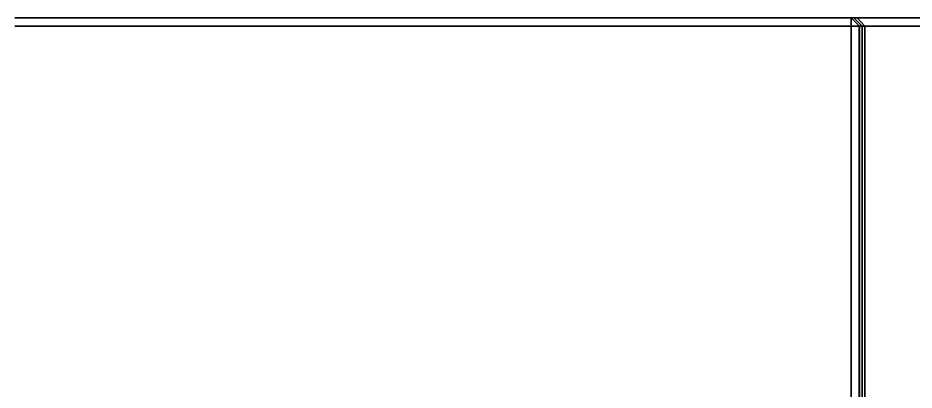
# Model space of a CAD drawing. Header units: millimetres. Extents: x -297 to 297, y -210 to 210.
# Drawn here: x -169 to -59.8, y 45.3 to 90.7 of the extents above; entities that cross this region are included whole.
import ezdxf

# ---------------------------------------------------------------- set-up
doc = ezdxf.new("R2010")
doc.units = ezdxf.units.MM
doc.layers.add('粗实线层', color=7, linetype='Continuous', lineweight=35)

msp = doc.modelspace()

# ---------------------------------------------------------------- linework, layer by layer
at = {"layer": '粗实线层'}
for p, q in [((-169.43, 90.67), (-67.5, 90.67)), ((-67.5, 90.67), (-67.18, 90.67)), ((-67.5, 90.67), (-67.5, 89.67)), ((-67.5, 90.67), (-66.5, 89.67)), ((-67.18, 90.67), (-59.16, 90.67)), ((-67.18, 90.67), (-66.18, 89.67)), ((-65.83, 89.67), (-66.78, 90.67)), ((-67.5, 89.67), (-169.43, 89.67)), ((-66.5, 89.67), (-67.5, 89.67)), ((-67.5, 40.24), (-67.5, 89.67)), ((-66.55, 89.67), (-66.55, 40.22)), ((-66.18, 89.67), (-66.5, 89.67)), ((-66.5, 89.67), (-66.5, 40.21)), ((-66.18, 89.67), (-66.18, 40)), ((-59.16, 89.67), (-66.18, 89.67)), ((-65.83, 39.93), (-65.83, 89.67))]:
    msp.add_line(p, q, dxfattribs=at)
msp.add_arc((-20.64, 21.55), 44.28, 100.3774, 155.0302, dxfattribs=at)
msp.add_open_spline([(-28.63, 65.17), (-37.41, 63.57), (-45.65, 59.25), (-55.62, 49.32), (-58.62, 45.04), (-60.82, 40.38)], degree=3, knots=[0, 0, 0, 0, 26.739378, 26.739378, 42.186352, 42.186352, 42.186352, 42.186352], dxfattribs=at)

doc.saveas('drawing.dxf')
